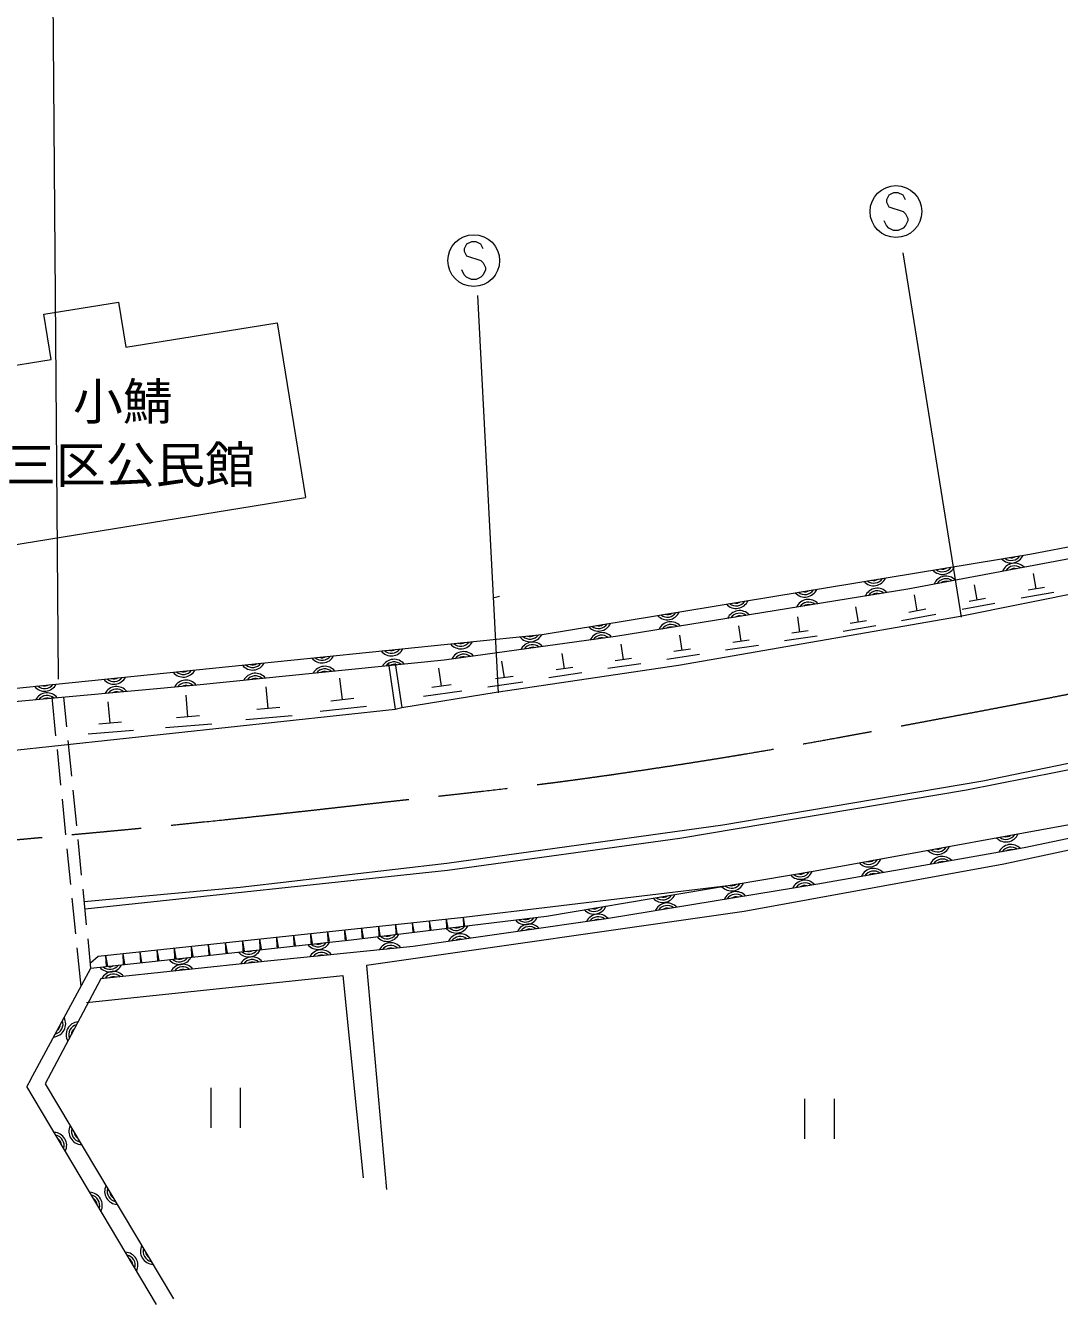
# Model space of a CAD drawing. Units: millimetres, scale not verified. Extents: x 40000 to 680000, y 20000 to 380000.
# Drawn here: x 475886 to 527788, y 253284 to 317510 of the extents above; entities that cross this region are included whole.
import ezdxf
from ezdxf.enums import TextEntityAlignment as Align

# ---------------------------------------------------------------- set-up
doc = ezdxf.new("R2010")
doc.units = ezdxf.units.MM
doc.header["$LTSCALE"] = 1000
doc.linetypes.add('CHAIN', pattern=[18.5, 12, -1.5, 3.5, -1.5])
for name, color, linetype, lineweight in [('M-BGD', 7, 'Continuous', 13), ('M-BMK', 2, 'CHAIN', 13), ('M-STR-HTXT', 7, 'Continuous', 13), ('M-STR-STRC', 7, 'Continuous', 13), ('M-STR-STRD', 7, 'Continuous', 13)]:
    doc.layers.add(name, color=color, linetype=linetype, lineweight=lineweight)
doc.styles.add('ＭＳ ゴシック', font='')
doc.styles.get('ＭＳ ゴシック').set_extended_font_data('MS Gothic')

msp = doc.modelspace()

# ---------------------------------------------------------------- linework, layer by layer
at = {"layer": 'M-BGD'}
for p, q in [((476802, 303018), (480553, 303626)), ((480553, 303626), (480921, 301356)), ((477170, 300747), (476802, 303018)), ((480921, 301356), (488522, 302589)), ((488522, 302589), (489947, 293804)), ((471840, 299883), (477170, 300747)), ((473265, 291098), (489947, 293804)), ((522716, 287839), (537025, 290717)), ((526628, 289223), (526495, 289989)), ((523663, 288665), (523523, 289429)), ((527505, 289037), (525865, 288754)), ((527038, 289294), (526218, 289152)), ((499348, 288770), (499687, 288855)), ((520655, 288117), (520507, 288920)), ((524541, 288487), (522904, 288188)), ((524072, 288740), (523254, 288590)), ((508661, 285383), (522716, 287839)), ((514763, 287052), (514651, 287821)), ((517700, 287550), (517568, 288314)), ((521579, 287930), (519857, 287614)), ((521086, 288195), (520224, 288038)), ((511807, 286591), (511695, 287362)), ((515175, 287112), (514351, 286992)), ((518575, 287364), (516938, 287082)), ((518109, 287621), (517291, 287480)), ((508851, 286130), (508739, 286901)), ((512220, 286651), (511394, 286532)), ((515635, 286841), (513987, 286603)), ((502940, 285207), (502828, 285978)), ((505896, 285668), (505783, 286439)), ((509725, 285919), (508073, 285680)), ((509265, 286189), (508438, 286070)), ((512681, 286380), (511029, 286141)), ((494099, 285468), (494437, 283182)), ((494437, 285468), (494776, 283267)), ((496768, 284337), (496637, 285238)), ((499517, 284029), (508661, 285383)), ((499924, 284760), (499804, 285584)), ((503353, 285266), (502526, 285147)), ((506770, 285457), (505117, 285218)), ((506309, 285728), (505482, 285609)), ((491789, 283651), (491670, 284732)), ((500858, 284534), (499091, 284279)), ((500365, 284824), (499482, 284696)), ((503814, 284996), (502161, 284757)), ((484035, 282797), (483948, 283881)), ((488069, 283210), (487972, 284293)), ((494776, 283267), (499517, 284029)), ((497789, 284091), (495858, 283812)), ((497251, 284407), (496285, 284267)), ((477413, 281843), (477219, 283776)), ((477953, 282299), (477805, 283776)), ((480125, 282475), (480039, 283539)), ((488649, 283262), (487489, 283159)), ((492997, 283314), (490681, 283062)), ((492367, 283714), (491210, 283588)), ((494437, 283182), (494776, 283267)), ((474879, 281065), (494437, 283182)), ((484616, 282844), (483455, 282751)), ((489270, 282850), (486950, 282643)), ((481302, 282111), (479022, 281928)), ((480695, 282521), (479556, 282429)), ((485234, 282426), (482912, 282240)), ((478203, 279811), (478023, 281602)), ((477662, 279355), (477483, 281146)), ((478452, 277324), (478272, 279115)), ((477911, 276868), (477732, 278659)), ((478701, 274836), (478522, 276627)), ((530929, 276663), (525002, 275393)), ((478161, 274380), (477981, 276171)), ((525002, 275393), (511963, 273022)), ((497886, 272730), (511290, 274339)), ((478410, 271892), (478231, 273683)), ((478951, 272349), (478771, 274140)), ((511963, 273022), (492998, 270313)), ((479537, 270771), (497886, 272730)), ((494519, 271900), (494467, 272365)), ((494547, 271904), (494467, 272365)), ((494491, 271897), (494467, 272365)), ((495369, 271996), (495317, 272456)), ((495397, 271999), (495317, 272456)), ((495341, 271993), (495317, 272456)), ((496219, 272091), (496167, 272546)), ((496246, 272095), (496167, 272546)), ((496191, 272088), (496167, 272546)), ((497069, 272182), (497017, 272637)), ((497096, 272185), (497017, 272637)), ((497041, 272179), (497017, 272637)), ((497919, 272273), (497868, 272728)), ((497946, 272276), (497868, 272728)), ((497891, 272270), (497868, 272728)), ((488552, 271230), (488496, 271727)), ((488582, 271233), (488496, 271727)), ((488522, 271226), (488496, 271727)), ((489406, 271326), (489351, 271818)), ((489436, 271329), (489351, 271818)), ((489376, 271322), (489351, 271818)), ((490260, 271422), (490205, 271910)), ((490289, 271425), (490205, 271910)), ((490230, 271418), (490205, 271910)), ((491113, 271517), (491058, 272001)), ((491142, 271521), (491058, 272001)), ((491084, 271514), (491058, 272001)), ((491965, 271613), (491911, 272092)), ((491994, 271616), (491911, 272092)), ((491936, 271610), (491911, 272092)), ((492817, 271709), (492764, 272183)), ((492845, 271712), (492764, 272183)), ((492788, 271706), (492764, 272183)), ((492845, 271712), (492788, 271706)), ((493668, 271805), (493615, 272274)), ((493696, 271808), (493615, 272274)), ((493640, 271802), (493615, 272274)), ((493696, 271808), (493640, 271802)), ((494547, 271904), (494491, 271897)), ((495397, 271999), (495341, 271993)), ((496246, 272095), (496191, 272088)), ((497096, 272185), (497041, 272179)), ((497946, 272276), (497891, 272270)), ((478674, 269262), (478480, 271196)), ((479168, 270175), (479020, 271652)), ((482557, 270556), (482497, 271087)), ((482589, 270559), (482497, 271087)), ((482525, 270552), (482497, 271087)), ((483415, 270652), (483356, 271178)), ((483447, 270656), (483356, 271178)), ((483383, 270648), (483356, 271178)), ((484273, 270748), (484214, 271270)), ((484304, 270752), (484214, 271270)), ((484241, 270745), (484214, 271270)), ((485130, 270845), (485071, 271362)), ((485161, 270848), (485071, 271362)), ((485099, 270841), (485071, 271362)), ((485986, 270941), (485928, 271453)), ((486017, 270945), (485928, 271453)), ((485955, 270938), (485928, 271453)), ((486842, 271037), (486785, 271544)), ((486872, 271041), (486785, 271544)), ((486811, 271034), (486785, 271544)), ((486872, 271041), (486811, 271034)), ((487697, 271133), (487641, 271636)), ((487727, 271137), (487641, 271636)), ((487667, 271130), (487641, 271636)), ((487727, 271137), (487667, 271130)), ((488582, 271233), (488522, 271226)), ((489436, 271329), (489376, 271322)), ((490289, 271425), (490230, 271418)), ((491142, 271521), (491084, 271514)), ((491994, 271616), (491936, 271610)), ((479142, 270440), (479537, 270771)), ((479979, 270266), (479918, 270811)), ((480012, 270269), (479918, 270811)), ((479946, 270262), (479918, 270811)), ((480839, 270362), (480778, 270903)), ((480871, 270366), (480778, 270903)), ((480806, 270359), (480778, 270903)), ((481698, 270459), (481638, 270995)), ((481730, 270463), (481638, 270995)), ((481666, 270455), (481638, 270995)), ((481730, 270463), (481666, 270455)), ((482589, 270559), (482525, 270552)), ((483447, 270656), (483383, 270648)), ((484304, 270752), (484241, 270745)), ((485161, 270848), (485099, 270841)), ((486017, 270945), (485955, 270938)), ((476126, 264565), (479168, 270175)), ((478943, 268450), (491813, 269805)), ((480012, 270269), (479946, 270262)), ((480871, 270366), (480806, 270359)), ((491813, 269805), (492829, 259645)), ((492998, 270313), (494014, 259052)), ((479666, 269644), (476873, 264359)), ((476126, 264565), (475947, 264235)), ((482454, 253284), (475947, 264235)), ((476873, 264359), (483319, 253565)), ((485181, 264158), (485181, 262158)), ((486681, 262158), (486681, 264158)), ((514998, 263607), (514998, 261607)), ((516498, 261607), (516498, 263607))]:
    msp.add_line(p, q, dxfattribs=at)
for points in [[(542180, 293336), (520179, 289209), (505612, 286838), (496901, 285639), (484477, 284388), (474774, 283499), (457480, 283814), (437363, 284148), (433953, 305783)], [(438896, 284770), (474268, 284116), (501813, 286924), (526309, 290969), (542071, 293970)], [(479168, 270175), (492224, 271591), (502044, 272781), (515530, 275054), (531310, 277938), (539521, 279628), (541840, 280034)], [(541935, 279541), (526013, 276207), (515653, 274398), (505156, 272664), (495351, 271264), (487871, 270501), (479666, 269644)]]:
    msp.add_lwpolyline(points, dxfattribs=at)
for centre, radius, start, end in [((521916, 290602), 654, 222.1565, 336.59834), ((521916, 290602), 523, 231.96774, 326.7871), ((525369, 291173), 654, 222.1565, 336.59834), ((525537, 289853), 654, 43.40347, 157.84531), ((525369, 291173), 523, 231.96774, 326.7871), ((525537, 289853), 523, 53.21471, 148.03407), ((525369, 291173), 392, 253.84419, 304.91065), ((518463, 290032), 654, 222.1565, 336.59834), ((518463, 290032), 523, 231.96774, 326.7871), ((518463, 290032), 392, 253.84419, 304.91065), ((522097, 289208), 654, 43.40347, 157.84531), ((522097, 289208), 523, 53.21471, 148.03407), ((521916, 290602), 392, 253.84419, 304.91065), ((525537, 289853), 392, 75.09116, 126.15762), ((515010, 289462), 654, 222.1565, 336.59834), ((515010, 289462), 523, 231.96774, 326.7871), ((515010, 289462), 392, 253.84419, 304.91065), ((518642, 288600), 654, 42.02023, 156.46207), ((518642, 288600), 523, 51.83147, 146.65083), ((522097, 289208), 392, 75.09116, 126.15762), ((511556, 288892), 654, 222.1565, 336.59834), ((511556, 288892), 523, 231.96774, 326.7871), ((511556, 288892), 392, 253.84419, 304.91065), ((515187, 288038), 654, 42.02023, 156.46207), ((515187, 288038), 523, 51.83147, 146.65083), ((515187, 288038), 392, 73.70792, 124.77438), ((518642, 288600), 392, 73.70792, 124.77438), ((508103, 288321), 654, 222.1565, 336.59834), ((508103, 288321), 523, 231.96774, 326.7871), ((508103, 288321), 392, 253.84419, 304.91065), ((511732, 287475), 654, 42.02023, 156.46207), ((511732, 287475), 523, 51.83147, 146.65083), ((511732, 287475), 392, 73.70792, 124.77438), ((504650, 287751), 654, 222.1565, 336.59834), ((504650, 287751), 523, 231.96774, 326.7871), ((504650, 287751), 392, 253.84419, 304.91065), ((508278, 286913), 654, 42.02023, 156.46207), ((508278, 286913), 523, 51.83147, 146.65083), ((508278, 286913), 392, 73.70792, 124.77438), ((497732, 286864), 654, 218.59977, 333.04161), ((497732, 286864), 523, 228.41101, 323.23037), ((497732, 286864), 392, 250.28746, 301.35392), ((501214, 287219), 654, 218.59977, 333.04161), ((501344, 285894), 654, 40.61662, 155.05846), ((501214, 287219), 523, 228.41101, 323.23037), ((501214, 287219), 392, 250.28746, 301.35392), ((504812, 286371), 654, 40.61662, 155.05846), ((504812, 286371), 523, 50.42786, 145.24722), ((504812, 286371), 392, 72.30431, 123.37077), ((490768, 286154), 654, 218.59977, 333.04161), ((490768, 286154), 523, 228.41101, 323.23037), ((490768, 286154), 392, 250.28746, 301.35392), ((494250, 286509), 654, 218.59977, 333.04161), ((494250, 286509), 523, 228.41101, 323.23037), ((494250, 286509), 392, 250.28746, 301.35392), ((497877, 285416), 654, 40.61662, 155.05846), ((497877, 285416), 523, 50.42786, 145.24722), ((497877, 285416), 392, 72.30431, 123.37077), ((501344, 285894), 523, 50.42786, 145.24722), ((501344, 285894), 392, 72.30431, 123.37077), ((487286, 285799), 654, 218.59977, 333.04161), ((487286, 285799), 523, 228.41101, 323.23037), ((487286, 285799), 392, 250.28746, 301.35392), ((490904, 284679), 654, 38.53137, 152.97321), ((490904, 284679), 523, 48.34261, 143.16197), ((494386, 285030), 654, 38.53137, 152.97321), ((494386, 285030), 523, 48.34261, 143.16197), ((494386, 285030), 392, 70.21906, 121.28552), ((480322, 285089), 654, 218.59977, 333.04161), ((480322, 285089), 523, 228.41101, 323.23037), ((480322, 285089), 392, 250.28746, 301.35392), ((483804, 285444), 654, 218.59977, 333.04161), ((483935, 283983), 654, 38.01536, 152.4572), ((483804, 285444), 523, 228.41101, 323.23037), ((483804, 285444), 392, 250.28746, 301.35392), ((487421, 284328), 654, 38.53137, 152.97321), ((487421, 284328), 523, 48.34261, 143.16197), ((487421, 284328), 392, 70.21906, 121.28552), ((490904, 284679), 392, 70.21906, 121.28552), ((476840, 284734), 654, 218.59977, 333.04161), ((476964, 283344), 654, 38.01536, 152.4572), ((476840, 284734), 523, 228.41101, 323.23037), ((476840, 284734), 392, 250.28746, 301.35392), ((480450, 283663), 654, 38.01536, 152.4572), ((480450, 283663), 523, 47.8266, 142.64596), ((480450, 283663), 392, 69.70305, 120.76951), ((483935, 283983), 523, 47.8266, 142.64596), ((483935, 283983), 392, 69.70305, 120.76951), ((476964, 283344), 523, 47.8266, 142.64596), ((476964, 283344), 392, 69.70305, 120.76951), ((525106, 277164), 654, 223.13718, 337.57902), ((525106, 277164), 523, 232.94842, 327.76778), ((525106, 277164), 392, 254.82487, 305.89133), ((521663, 276535), 654, 223.13718, 337.57902), ((521663, 276535), 523, 232.94842, 327.76778), ((521663, 276535), 392, 254.82487, 305.89133), ((525353, 275732), 654, 42.68368, 157.12552), ((525353, 275732), 523, 52.49492, 147.31428), ((518221, 275906), 654, 223.13718, 337.57902), ((518221, 275906), 523, 232.94842, 327.76778), ((518221, 275906), 392, 254.82487, 305.89133), ((521905, 275130), 654, 42.68368, 157.12552), ((521905, 275130), 523, 52.49492, 147.31428), ((525353, 275732), 392, 74.37137, 125.43783), ((514781, 275287), 654, 222.34603, 336.78787), ((514781, 275287), 523, 232.15727, 326.97663), ((514781, 275287), 392, 254.03372, 305.10018), ((518457, 274528), 654, 42.68368, 157.12552), ((518457, 274528), 523, 52.49492, 147.31428), ((518457, 274528), 392, 74.37137, 125.43783), ((521905, 275130), 392, 74.37137, 125.43783), ((511329, 274705), 654, 222.34603, 336.78787), ((511329, 274705), 523, 232.15727, 326.97663), ((511329, 274705), 392, 254.03372, 305.10018), ((515005, 273932), 654, 42.15791, 156.59975), ((515005, 273932), 523, 51.96915, 146.78851), ((515005, 273932), 392, 73.84561, 124.91206), ((507878, 274124), 654, 222.34603, 336.78787), ((507878, 274124), 523, 232.15727, 326.97663), ((507878, 274124), 392, 254.03372, 305.10018), ((511552, 273361), 654, 42.15791, 156.59975), ((511552, 273361), 523, 51.96915, 146.78851), ((511552, 273361), 392, 73.84561, 124.91206), ((504427, 273542), 654, 222.34603, 336.78787), ((504427, 273542), 523, 232.15727, 326.97663), ((504427, 273542), 392, 254.03372, 305.10018), ((508098, 272791), 654, 42.15791, 156.59975), ((508098, 272791), 523, 51.96915, 146.78851), ((508098, 272791), 392, 73.84561, 124.91206), ((500985, 273010), 654, 219.68607, 334.12791), ((501171, 271737), 654, 40.90636, 155.34819), ((500985, 273010), 523, 229.49731, 324.31667), ((500985, 273010), 392, 251.37376, 302.44022), ((504636, 272232), 654, 40.90636, 155.34819), ((504636, 272232), 523, 50.71759, 145.53696), ((504636, 272232), 392, 72.59405, 123.6605), ((494036, 272168), 654, 219.68607, 334.12791), ((494036, 272168), 523, 229.49731, 324.31667), ((494036, 272168), 392, 251.37376, 302.44022), ((497510, 272589), 654, 219.68607, 334.12791), ((497706, 271242), 654, 40.90636, 155.34819), ((497510, 272589), 523, 229.49731, 324.31667), ((497706, 271242), 523, 50.71759, 145.53696), ((497510, 272589), 392, 251.37376, 302.44022), ((501171, 271737), 523, 50.71759, 145.53696), ((501171, 271737), 392, 72.59405, 123.6605), ((487084, 271390), 654, 218.97312, 333.41496), ((487084, 271390), 523, 228.78436, 323.60372), ((487084, 271390), 392, 250.66081, 301.72727), ((490563, 271767), 654, 218.97312, 333.41496), ((490739, 270437), 654, 38.6034, 153.04524), ((490563, 271767), 523, 228.78436, 323.60372), ((490563, 271767), 392, 250.66081, 301.72727), ((494221, 270792), 654, 38.6034, 153.04524), ((494221, 270792), 523, 48.41464, 143.234), ((494221, 270792), 392, 70.29109, 121.35755), ((497706, 271242), 392, 72.59405, 123.6605), ((483604, 271012), 654, 218.97312, 333.41496), ((483604, 271012), 523, 228.78436, 323.60372), ((483604, 271012), 392, 250.66081, 301.72727), ((487258, 270081), 654, 38.74115, 153.18299), ((487258, 270081), 523, 48.55239, 143.37175), ((487258, 270081), 392, 70.42884, 121.4953), ((490739, 270437), 523, 48.41464, 143.234), ((490739, 270437), 392, 70.29109, 121.35755), ((480124, 270635), 654, 218.97312, 333.41496), ((480296, 269354), 654, 38.74115, 153.18299), ((480124, 270635), 523, 228.78436, 323.60372), ((480296, 269354), 523, 48.55239, 143.37175), ((480124, 270635), 392, 250.66081, 301.72727), ((483777, 269717), 654, 38.74115, 153.18299), ((483777, 269717), 523, 48.55239, 143.37175), ((483777, 269717), 392, 70.42884, 121.4953), ((480296, 269354), 392, 70.42884, 121.4953), ((477245, 267371), 654, 274.30661, 28.74845), ((477245, 267371), 523, 284.11785, 18.93721), ((477245, 267371), 392, 305.9943, 357.06076), ((478577, 266826), 654, 94.91975, 209.36159), ((478577, 266826), 523, 104.73099, 199.55035), ((478577, 266826), 392, 126.60744, 177.6739), ((478715, 261965), 654, 153.62136, 268.0632), ((478715, 261965), 523, 163.4326, 258.25196), ((477297, 261270), 654, 333.49562, 87.93745), ((477297, 261270), 523, 343.30685, 78.12622), ((477297, 261270), 392, 5.18331, 56.24976), ((478715, 261965), 392, 185.30905, 236.37551), ((479085, 258261), 654, 333.49562, 87.93745), ((480509, 258960), 654, 153.62136, 268.0632), ((480509, 258960), 523, 163.4326, 258.25196), ((480509, 258960), 392, 185.30905, 236.37551), ((479085, 258261), 523, 343.30685, 78.12622), ((479085, 258261), 392, 5.18331, 56.24976), ((480873, 255252), 654, 333.49562, 87.93745), ((480873, 255252), 523, 343.30685, 78.12622), ((482304, 255955), 654, 153.62136, 268.0632), ((482304, 255955), 523, 163.4326, 258.25196), ((482304, 255955), 392, 185.30905, 236.37551), ((480873, 255252), 392, 5.18331, 56.24976)]:
    msp.add_arc(centre, radius, start, end, dxfattribs=at)
at = {"layer": 'M-BMK'}
msp.add_open_spline([(464758, 275765), (471127, 276249), (472771, 276379), (477900, 276850), (483680, 277381), (486914, 277722), (492682, 278376), (497978, 278976), (500954, 279248), (506228, 280025), (512604, 280963), (516152, 281647), (522486, 282833), (529313, 284112), (533125, 284901), (539900, 286427), (548471, 288359), (551261, 289147), (561703, 291952)], degree=3, knots=[0, 0, 0, 0, 1, 1, 1, 2, 2, 2, 3, 3, 3, 4, 4, 4, 5, 5, 5, 6, 6, 6, 6], dxfattribs=at)
at = {"layer": 'M-STR-HTXT'}
msp.add_line((477547, 284680), (477153, 334319), dxfattribs=at)
at = {"layer": 'M-STR-STRC'}
for p, q in [((519227, 308998), (519108, 308762)), ((519463, 309116), (519227, 308998)), ((519699, 309116), (519463, 309116)), ((519936, 308998), (519699, 309116)), ((520054, 308762), (519936, 308998)), ((519108, 308762), (519108, 308643)), ((519108, 308643), (519227, 308407)), ((519227, 308407), (519936, 308171)), ((519108, 307462), (518990, 307698)), ((519936, 308171), (520054, 308052)), ((520054, 308052), (520172, 307816)), ((520172, 307698), (520054, 307462)), ((520172, 307816), (520172, 307698)), ((519227, 307343), (519108, 307462)), ((519463, 307225), (519227, 307343)), ((519699, 307225), (519463, 307225)), ((519936, 307343), (519699, 307225)), ((520054, 307462), (519936, 307343)), ((498030, 306536), (497911, 306299)), ((498266, 306654), (498030, 306536)), ((498502, 306654), (498266, 306654)), ((498739, 306536), (498502, 306654)), ((498857, 306299), (498739, 306536)), ((497911, 306299), (497911, 306181)), ((497911, 306181), (498030, 305945)), ((498030, 305945), (498739, 305708)), ((519926, 306092), (522862, 287796)), ((497911, 304999), (497793, 305236)), ((498739, 305708), (498857, 305590)), ((498857, 305590), (498975, 305354)), ((498975, 305236), (498857, 304999)), ((498975, 305354), (498975, 305236)), ((498030, 304881), (497911, 304999)), ((498266, 304763), (498030, 304881)), ((498502, 304763), (498266, 304763)), ((498739, 304881), (498502, 304763)), ((498857, 304999), (498739, 304881)), ((498569, 303954), (499605, 283995))]:
    msp.add_line(p, q, dxfattribs=at)
for centre in [(519581, 308171), (498384, 305708)]:
    msp.add_circle(centre, 1300, dxfattribs=at)
at = {"layer": 'M-STR-STRD'}
for p, q in [((523940, 279582), (535954, 282057)), ((536071, 281685), (523131, 279114)), ((510886, 277378), (523940, 279582)), ((523131, 279114), (508730, 276682)), ((497032, 275445), (510886, 277378)), ((508730, 276682), (497064, 275076)), ((497064, 275076), (478871, 273143)), ((486651, 274236), (497032, 275445)), ((478834, 273514), (486651, 274236))]:
    msp.add_line(p, q, dxfattribs=at)

# ---------------------------------------------------------------- texts
at = {"layer": 'M-BGD', "style": 'ＭＳ ゴシック'}
for s, p in [('小鯖', (480766, 297164)), ('三区公民館', (481157, 293987))]:
    msp.add_text(s, height=1833, dxfattribs=at).set_placement(p, align=Align.BOTTOM_CENTER)

doc.saveas('drawing.dxf')
